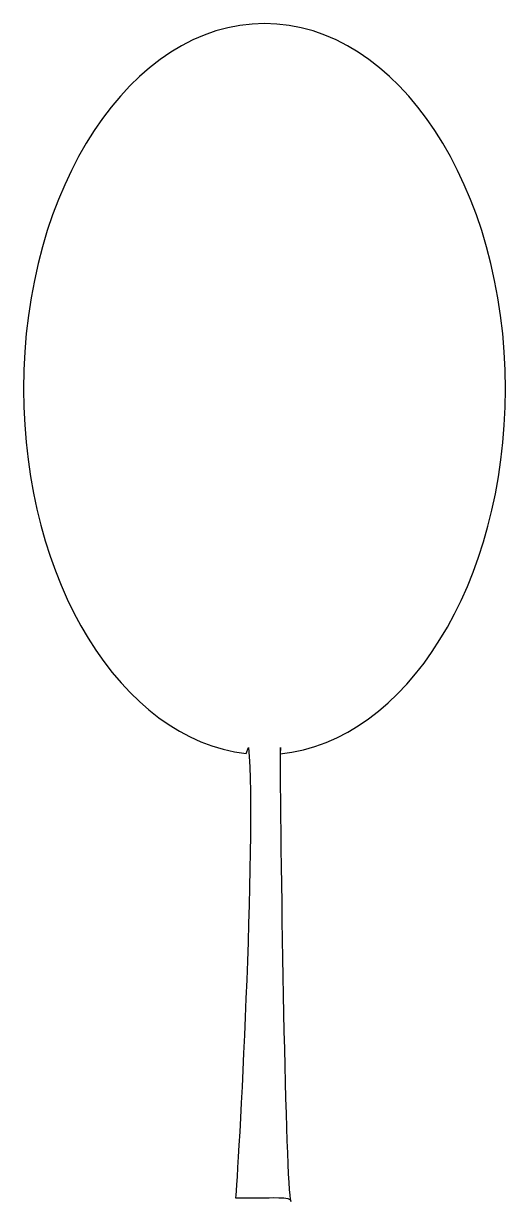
# Model space of a CAD drawing. Header units: centimetres. Extents: x -3 to 3, y -7.4 to 7.4.
import ezdxf

# ---------------------------------------------------------------- set-up
doc = ezdxf.new("R2010")
doc.units = ezdxf.units.CM
doc.header["$MEASUREMENT"] = 0
doc.layers.add('Camada 1', color=7, linetype='Continuous')

msp = doc.modelspace()

# ---------------------------------------------------------------- linework, layer by layer
at = {"layer": 'Camada 1'}
msp.add_open_spline([(0.19883, -1.68766), (0.2037, -3.17139), (0.26728, -7.16536), (0.33086, -7.3562), (0.33086, -7.3562), (0.36399, -7.29003), (0, -7.3117), (0, -7.3117), (0, -7.3117), (0, -7.3117), (-0.36393, -7.31169), (-0.36393, -7.31169), (-0.36393, -7.31169), (-0.33086, -7.08015), (-0.09927, -2.77909), (-0.19851, -1.68731), (-0.19851, -1.68731), (-0.19851, -1.68731), (-0.22867, -1.76227), (-0.22867, -1.76227), (-0.22867, -1.76227), (-1.78459, -1.58505), (-3.01069, 0.38562), (-3.01069, 2.79049), (-3.01069, 2.79049), (-3.01069, 5.31208), (-1.66275, 7.35622), (0.00003, 7.35622), (0.00003, 7.35622), (1.66281, 7.35622), (3.01069, 5.31208), (3.01069, 2.79049), (3.01069, 2.79049), (3.01069, 0.369), (1.7677, -1.61218), (0.19656, -1.76566), (0.19656, -1.76566), (0.19656, -1.76566), (0.19883, -1.68766), (0.19883, -1.68766)], degree=3, knots=[0, 0, 0, 0, 0.09090909, 0.09090909, 0.09090909, 0.09090909, 0.18181818, 0.18181818, 0.18181818, 0.18181818, 0.27272727, 0.27272727, 0.27272727, 0.27272727, 0.36363636, 0.36363636, 0.36363636, 0.36363636, 0.45454545, 0.45454545, 0.45454545, 0.45454545, 0.54545455, 0.54545455, 0.54545455, 0.54545455, 0.63636364, 0.63636364, 0.63636364, 0.63636364, 0.72727273, 0.72727273, 0.72727273, 0.72727273, 0.81818182, 0.81818182, 0.81818182, 0.81818182, 1, 1, 1, 1], dxfattribs=at)

doc.saveas('drawing.dxf')
